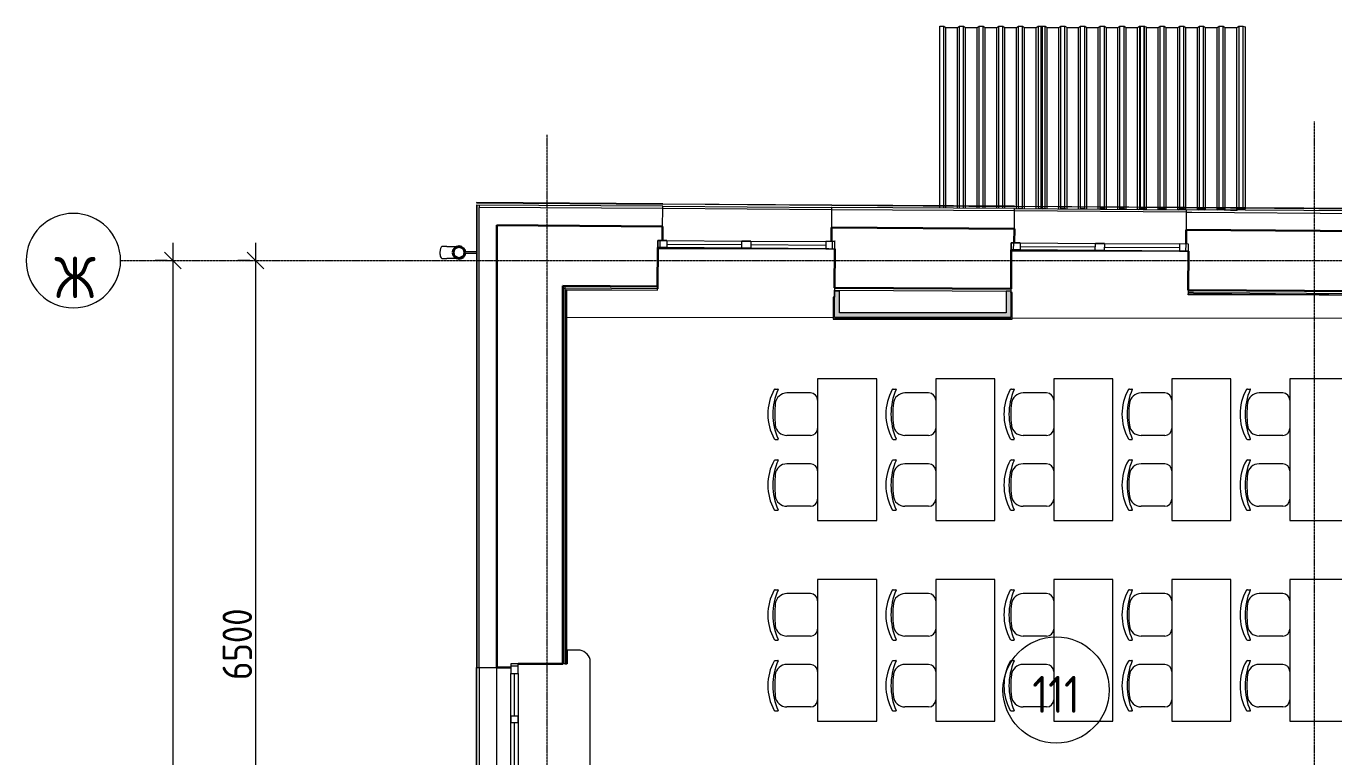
# Model space of a CAD drawing. Header units: millimetres. Extents: x -42533 to 645315, y 3457 to 82611.
# Drawn here: x 15834 to 26912, y 71316 to 77507 of the extents above; entities that cross this region are included whole.
import ezdxf

# ---------------------------------------------------------------- set-up
doc = ezdxf.new("R2010")
doc.units = ezdxf.units.MM
doc.linetypes.add('ADSK_Линия сетки', pattern=[25, 20, -2.5, 0, -2.5])
for name, color, linetype, lineweight in [('_ Окна', 7, 'Continuous', 9), ('Аннотация', 7, 'Continuous', 18), ('Обобщенные модели', 7, 'Continuous', 18), ('Окна', 7, 'Continuous', 9), ('Оси', 253, 'Continuous', 9), ('Перекрытие', 7, 'Continuous', 18), ('Размеры', 7, 'Continuous', 9), ('Стены внутренние', 7, 'Continuous', 18), ('Стены наружные', 7, 'Continuous', 18), ('Стены несущие', 7, 'Continuous', 30), ('Стены отделка', 7, 'Continuous', 30), ('Стены штриховка', 7, 'Continuous', 9), ('ТХ', 5, 'Continuous', 0), ('ШТРИХОВКА', 252, 'Continuous', 15)]:
    doc.layers.add(name, color=color, linetype=linetype, lineweight=lineweight)
doc.layers.add('Линии', color=7, linetype='Continuous', lineweight=9, true_color=0x00a600)
doc.layers.add('ЭОМ_Лотки рабочие', color=5, linetype='Continuous')
doc.styles.add('GOST Common', font='GOST_Common.ttf', dxfattribs={"width": 0.9, "height": 350})
doc.styles.add('GOST Common_1', font='GOST_Common.ttf', dxfattribs={"width": 0.9, "height": 250})
doc.dimstyles.new('ADSK_Основной_2_5_мм', dxfattribs={"dimscale": 304.8, "dimtxt": 251.428749, "dimasz": 0.463911, "dimexe": 0.492126, "dimexo": 0.492126, "dimgap": 0.098425, "dimtad": 1, "dimrnd": 0.01, "dimdsep": 46, "dimtxsty": 'GOST Common_1', "dimblk1": 'OBLIQUE', "dimblk2": 'OBLIQUE', "dimsah": 1, "dimcen": 0.09, "dimdle": 0.492126, "dimazin": 2, "dimtfac": 1, "dimtdec": 4, "dimtix": 1, "dimtmove": 0, "dimatfit": 3, "dimfxl": 1, "dimtvp": 1, "dimtolj": 1, "dimtzin": 0, "dimlwd": 20, "dimlwe": 20, "dimarcsym": 2})

# ---------------------------------------------------------------- blocks, each defined once
blk = doc.blocks.new('_Oblique')
at = {"color": 0, "linetype": 'ByBlock', "lineweight": -2}
blk.add_line((-0.5, -0.5), (0.5, 0.5), dxfattribs=at)
blk = doc.blocks.new('*D442')
at = {"layer": 'Defpoints', "color": 0, "transparency": 16777216}
for p in [(-9014, 43234), (-9114, 184), (-9014, 184)]:
    blk.add_point(p, dxfattribs=at)
at = {"layer": 'Размеры', "color": 0, "lineweight": 20, "transparency": 16777216}
for p, q in [((-9114, 43384), (-9114, 34)), ((-9164, 43234), (-9264, 43234)), ((-9164, 184), (-9264, 184))]:
    blk.add_line(p, q, dxfattribs=at)
at = {"layer": 'Размеры', "color": 0, "lineweight": 20, "transparency": 16777216, "xscale": 141.4, "yscale": 141.4, "zscale": 141.4}
for p, rotation in [((-9114, 43234), 90), ((-9114, 184), 270)]:
    blk.add_blockref('_Oblique', p, dxfattribs=dict(at, rotation=rotation))
at = {"layer": 'Размеры', "color": 0, "lineweight": 20, "transparency": 16777216, "insert": (-9269, 21709), "char_height": 250, "width": 971.62, "attachment_point": 5, "rotation": 90, "style": 'GOST Common_1'}
blk.add_mtext('\\A1;43050', dxfattribs=at)
blk = doc.blocks.new('*D443')
at = {"layer": 'Defpoints', "color": 0, "transparency": 16777216}
for p in [(-8314, 43234), (-8414, 36734), (-8314, 36734)]:
    blk.add_point(p, dxfattribs=at)
at = {"layer": 'Размеры', "color": 0, "lineweight": 20, "transparency": 16777216}
for p, q in [((-8414, 43384), (-8414, 36584)), ((-8464, 43234), (-8564, 43234)), ((-8464, 36734), (-8564, 36734))]:
    blk.add_line(p, q, dxfattribs=at)
at = {"layer": 'Размеры', "color": 0, "lineweight": 20, "transparency": 16777216, "xscale": 141.4, "yscale": 141.4, "zscale": 141.4}
for p, rotation in [((-8414, 43234), 90), ((-8414, 36734), 270)]:
    blk.add_blockref('_Oblique', p, dxfattribs=dict(at, rotation=rotation))
at = {"layer": 'Размеры', "color": 0, "lineweight": 20, "transparency": 16777216, "insert": (-8569, 39984), "char_height": 250, "width": 756.84, "attachment_point": 5, "rotation": 90, "style": 'GOST Common_1'}
blk.add_mtext('\\A1;6500', dxfattribs=at)
blk = doc.blocks.new('Стул ученич штабелир №5-7')
at = {"color": 0, "linetype": 'ByBlock', "lineweight": -2}
for p, q in [((-120, 0), (120, 0)), ((-120, 0), (120, 0)), ((-180, -60), (-180, -260)), ((-180, -60), (-180, -260)), ((180, -60), (180, -260)), ((180, -60), (180, -260)), ((-213, -359), (-213, -337)), ((-213, -359), (-213, -337)), ((214, -359), (214, -337)), ((214, -359), (214, -337))]:
    blk.add_line(p, q, dxfattribs=at)
for centre, radius, start, end in [((-120, -60), 60, 90, 180), ((-120, -60), 60, 90, 180), ((120, -60), 60, 0, 90), ((120, -60), 60, 0, 90), ((-80, -260), 100, 180, 264.2584), ((-80, -260), 100, 180, 264.2584), ((80, -260), 100, 275.7416, 0), ((80, -260), 100, 275.7416, 0), ((-210, -337), 3, 63.8978, 180), ((-210, -337), 3, 63.8978, 180), ((-203, -359), 10, 180, 238.0683), ((-203, -359), 10, 180, 238.0683), ((0, 142), 521, 246.3195, 293.6805), ((0, 142), 521, 246.3195, 293.6805), ((0, 9), 431, 240.9917, 299.0083), ((0, 9), 431, 240.9917, 299.0083), ((0, 436), 800, 263.247, 276.753), ((0, 436), 800, 263.247, 276.753), ((211, -337), 3, 0, 116.1022), ((211, -337), 3, 0, 116.1022), ((204, -359), 10, 301.9317, 0), ((204, -359), 10, 301.9317, 0)]:
    blk.add_arc(centre, radius, start, end, dxfattribs=at)
blk = doc.blocks.new('ТХ 1 этаж.')
at = {"layer": 'ТХ', "color": 252, "true_color": 0x939598}
for points in [[(3704, 39478), (3704, 40678), (3204, 40678), (3204, 39478)], [(4704, 39478), (4704, 40678), (4204, 40678), (4204, 39478)], [(5704, 39478), (5704, 40678), (5204, 40678), (5204, 39478)], [(6704, 39478), (6704, 40678), (6204, 40678), (6204, 39478)], [(7704, 39478), (7704, 40678), (7204, 40678), (7204, 39478)], [(3704, 37778), (3704, 38978), (3204, 38978), (3204, 37778)], [(4704, 37778), (4704, 38978), (4204, 38978), (4204, 37778)], [(5704, 37778), (5704, 38978), (5204, 38978), (5204, 37778)], [(6704, 37778), (6704, 38978), (6204, 38978), (6204, 37778)], [(7704, 37778), (7704, 38978), (7204, 38978), (7204, 37778)]]:
    blk.add_lwpolyline(points, close=True, dxfattribs=at)
at = {"layer": 'ТХ', "color": 252, "lineweight": 0, "true_color": 0x939598, "rotation": 270}
for p in [(3204, 40378), (4204, 40378), (5204, 40378), (6204, 40378), (7204, 40378), (3204, 39778), (4204, 39778), (5204, 39778), (6204, 39778), (7204, 39778), (3204, 38678), (4204, 38678), (5204, 38678), (6204, 38678), (7204, 38678), (3204, 38078), (4204, 38078), (5204, 38078), (6204, 38078), (7204, 38078)]:
    blk.add_blockref('Стул ученич штабелир №5-7', p, dxfattribs=at)
blk = doc.blocks.new('1 этаж')
at = {"layer": 'Стены внутренние'}
for points in [[(-3468.418, 42790.836), (-3468.418, 42973.807), (-3508.418, 42973.807), (-3508.418, 42790.836)], [(-2055.722, 42750.836), (-2015.722, 42750.836), (-2015.722, 42973.807), (-2055.722, 42973.807), (-2055.722, 42790.836)], [(-2055.722, 42750.836), (-2055.722, 42790.836), (-3508.418, 42790.836), (-3508.418, 42750.836), (-3013.281, 42750.836)]]:
    blk.add_hatch(color=8, dxfattribs=at).paths.add_polyline_path(points)
at = {"layer": '_ Окна', "color": 8, "lineweight": 18}
for p, q in [((-5006.627, 43344.461), (-5006.224, 43404.46)), ((-4930.629, 43343.951), (-5006.627, 43344.461)), ((-5006.224, 43404.46), (-4930.226, 43403.95)), ((-4930.226, 43403.95), (-4930.629, 43343.951)), ((-4294.643, 43339.68), (-4294.24, 43399.678)), ((-4218.645, 43339.169), (-4294.643, 43339.68)), ((-4294.24, 43399.678), (-4218.242, 43399.168)), ((-4218.242, 43399.168), (-4218.645, 43339.169)), ((-3582.256, 43394.897), (-3582.659, 43334.898)), ((-3582.659, 43334.898), (-3506.661, 43334.388)), ((-3506.258, 43394.386), (-3582.256, 43394.897)), ((-3506.661, 43334.388), (-3506.258, 43394.386)), ((-2012.099, 43324.35), (-2011.696, 43384.349)), ((-1936.101, 43323.84), (-2012.099, 43324.35)), ((-2011.696, 43384.349), (-1935.698, 43383.838)), ((-1935.698, 43383.838), (-1936.101, 43323.84)), ((-1300.115, 43319.568), (-1299.712, 43379.567)), ((-1224.117, 43319.058), (-1300.115, 43319.568)), ((-1299.712, 43379.567), (-1223.714, 43379.057)), ((-1223.714, 43379.057), (-1224.117, 43319.058)), ((-587.729, 43374.785), (-588.131, 43314.787)), ((-511.73, 43374.275), (-587.729, 43374.785)), ((-512.133, 43314.276), (-511.73, 43374.275)), ((-588.131, 43314.787), (-512.133, 43314.276)), ((-6190.587, 39816.818), (-6250.587, 39816.818)), ((-6250.587, 39816.818), (-6250.587, 39736.818)), ((-6190.587, 39736.818), (-6190.587, 39816.818)), ((-6250.587, 39736.818), (-6190.587, 39736.818)), ((-6250.587, 39376.818), (-6190.587, 39376.818)), ((-6250.587, 39316.818), (-6250.587, 39376.818)), ((-6190.587, 39376.818), (-6190.587, 39316.818)), ((-6190.587, 39316.818), (-6250.587, 39316.818))]:
    blk.add_line(p, q, dxfattribs=at)
at = {"layer": '_ Окна', "color": 8}
for p, q in [((-4986.627, 43344.327), (-4986.224, 43404.326)), ((-4930.427, 43373.95), (-4294.441, 43369.679)), ((-4218.443, 43369.169), (-3582.457, 43364.897)), ((-3526.66, 43334.522), (-3526.257, 43394.521)), ((-1992.1, 43324.216), (-1991.697, 43384.214)), ((-1935.9, 43353.839), (-1299.914, 43349.568)), ((-1223.916, 43349.057), (-587.93, 43344.786)), ((-532.133, 43314.411), (-531.73, 43374.409)), ((-6190.587, 39796.818), (-6250.587, 39796.818)), ((-6220.587, 39376.818), (-6220.587, 39736.818)), ((-6220.587, 38576.818), (-6220.587, 39316.818))]:
    blk.add_line(p, q, dxfattribs=at)
at = {"layer": 'Линии', "color": 8}
blk.add_circle((-1632.728, 39595.839), 450, dxfattribs=at)
at = {"layer": 'Обобщенные модели', "color": 8}
for p, q in [((-2618.799, 45220.316), (-2583.799, 45220.316)), ((-2618.799, 43698.433), (-2618.799, 45220.316)), ((-2583.799, 45220.316), (-2566.799, 45207.763)), ((-2583.799, 43698.198), (-2583.799, 45220.316)), ((-2566.799, 45207.763), (-2469.099, 45207.763)), ((-2566.799, 43698.083), (-2566.799, 45207.763)), ((-2469.099, 45207.763), (-2452.099, 45220.316)), ((-2469.099, 43697.427), (-2469.099, 45207.763)), ((-2452.099, 45220.316), (-2417.099, 45220.316)), ((-2452.099, 43697.313), (-2452.099, 45220.316)), ((-2417.099, 45220.316), (-2400.099, 45207.763)), ((-2417.099, 43697.078), (-2417.099, 45220.316)), ((-2400.099, 45207.763), (-2302.399, 45207.763)), ((-2400.099, 43696.964), (-2400.099, 45207.763)), ((-2302.399, 45207.763), (-2285.399, 45220.316)), ((-2302.399, 43696.308), (-2302.399, 45207.763)), ((-2285.399, 45220.316), (-2250.399, 45220.316)), ((-2285.399, 43696.193), (-2285.399, 45220.316)), ((-2250.399, 45220.316), (-2233.399, 45207.763)), ((-2250.399, 43695.958), (-2250.399, 45220.316)), ((-2233.399, 45207.763), (-2135.699, 45207.763)), ((-2233.399, 43695.844), (-2233.399, 45207.763)), ((-2135.699, 45207.763), (-2118.699, 45220.316)), ((-2135.699, 43695.188), (-2135.699, 45207.763)), ((-2118.699, 45220.316), (-2083.699, 45220.316)), ((-2118.699, 43695.074), (-2118.699, 45220.316)), ((-2083.699, 45220.316), (-2066.699, 45207.763)), ((-2083.699, 43694.839), (-2083.699, 45220.316)), ((-2066.699, 45207.763), (-1968.999, 45207.763)), ((-2066.699, 43694.725), (-2066.699, 45207.763)), ((-1968.999, 45207.763), (-1951.999, 45220.316)), ((-1968.999, 43694.069), (-1968.999, 45207.763)), ((-1951.999, 45220.316), (-1916.999, 45220.316)), ((-1951.999, 43693.954), (-1951.999, 45220.316)), ((-1916.999, 45220.316), (-1899.999, 45207.763)), ((-1916.999, 43693.719), (-1916.999, 45220.316)), ((-1899.999, 45207.763), (-1802.299, 45207.763)), ((-1899.999, 43693.605), (-1899.999, 45207.763)), ((-1802.299, 45207.763), (-1785.299, 45220.316)), ((-1802.299, 43692.949), (-1802.299, 45207.763)), ((-1785.299, 45220.316), (-1750.299, 45220.316)), ((-1785.299, 45220.316), (-1785.299, 43692.835)), ((-1758.799, 45220.316), (-1723.799, 45220.316)), ((-1758.799, 43692.657), (-1758.799, 45220.316)), ((-1750.299, 45220.316), (-1750.299, 43692.6)), ((-1723.799, 45220.316), (-1706.799, 45207.763)), ((-1723.799, 43692.422), (-1723.799, 45220.316)), ((-1706.799, 45207.763), (-1609.099, 45207.763)), ((-1706.799, 43692.308), (-1706.799, 45207.763)), ((-1609.099, 45207.763), (-1592.099, 45220.316)), ((-1609.099, 43691.651), (-1609.099, 45207.763)), ((-1592.099, 45220.316), (-1557.099, 45220.316)), ((-1592.099, 43691.537), (-1592.099, 45220.316)), ((-1557.099, 45220.316), (-1540.099, 45207.763)), ((-1557.099, 43691.302), (-1557.099, 45220.316)), ((-1540.099, 45207.763), (-1442.399, 45207.763)), ((-1540.099, 43691.188), (-1540.099, 45207.763)), ((-1442.399, 45207.763), (-1425.399, 45220.316)), ((-1442.399, 43690.532), (-1442.399, 45207.763)), ((-1425.399, 45220.316), (-1390.399, 45220.316)), ((-1425.399, 43690.418), (-1425.399, 45220.316)), ((-1390.399, 45220.316), (-1373.399, 45207.763)), ((-1390.399, 43690.183), (-1390.399, 45220.316)), ((-1373.399, 45207.763), (-1275.699, 45207.763)), ((-1373.399, 43690.068), (-1373.399, 45207.763)), ((-1275.699, 45207.763), (-1258.699, 45220.316)), ((-1275.699, 43689.412), (-1275.699, 45207.763)), ((-1258.699, 45220.316), (-1223.699, 45220.316)), ((-1258.699, 43689.298), (-1258.699, 45220.316)), ((-1223.699, 45220.316), (-1206.699, 45207.763)), ((-1223.699, 43689.063), (-1223.699, 45220.316)), ((-1206.699, 45207.763), (-1108.999, 45207.763)), ((-1206.699, 43688.949), (-1206.699, 45207.763)), ((-1108.999, 45207.763), (-1091.999, 45220.316)), ((-1108.999, 43688.293), (-1108.999, 45207.763)), ((-1091.999, 45220.316), (-1056.999, 45220.316)), ((-1091.999, 43688.179), (-1091.999, 45220.316)), ((-1056.999, 45220.316), (-1039.999, 45207.763)), ((-1056.999, 43687.944), (-1056.999, 45220.316)), ((-1039.999, 45207.763), (-942.299, 45207.763)), ((-1039.999, 43687.829), (-1039.999, 45207.763)), ((-942.299, 45207.763), (-925.299, 45220.316)), ((-942.299, 43687.173), (-942.299, 45207.763)), ((-925.299, 45220.316), (-890.299, 45220.316)), ((-925.299, 45220.316), (-925.299, 43687.059)), ((-918.799, 45220.316), (-883.799, 45220.316)), ((-918.799, 43687.015), (-918.799, 45220.316)), ((-890.299, 45220.316), (-890.299, 43686.824)), ((-883.799, 45220.316), (-880.291, 45217.726)), ((-883.799, 43686.78), (-883.799, 45220.316)), ((-880.291, 45217.726), (-870.299, 45215.14)), ((-870.299, 45215.14), (-870.299, 43686.69)), ((-870.299, 45210.348), (-866.799, 45207.763)), ((-866.799, 45207.763), (-769.099, 45207.763)), ((-866.799, 43686.666), (-866.799, 45207.763)), ((-769.099, 45207.763), (-752.099, 45220.316)), ((-769.099, 43686.01), (-769.099, 45207.763)), ((-752.099, 45220.316), (-717.099, 45220.316)), ((-752.099, 43685.896), (-752.099, 45220.316)), ((-717.099, 45220.316), (-700.099, 45207.763)), ((-717.099, 43685.661), (-717.099, 45220.316)), ((-700.099, 45207.763), (-602.399, 45207.763)), ((-700.099, 43685.547), (-700.099, 45207.763)), ((-602.399, 45207.763), (-585.399, 45220.316)), ((-602.399, 43684.89), (-602.399, 45207.763)), ((-585.399, 45220.316), (-550.399, 45220.316)), ((-585.399, 43684.776), (-585.399, 45220.316)), ((-550.399, 45220.316), (-533.399, 45207.763)), ((-550.399, 43684.541), (-550.399, 45220.316)), ((-533.399, 45207.763), (-435.699, 45207.763)), ((-533.399, 43684.427), (-533.399, 45207.763)), ((-435.699, 45207.763), (-418.699, 45220.316)), ((-435.699, 43683.771), (-435.699, 45207.763)), ((-418.699, 45220.316), (-383.699, 45220.316)), ((-418.699, 43683.657), (-418.699, 45220.316)), ((-383.699, 45220.316), (-366.699, 45207.763)), ((-383.699, 43683.422), (-383.699, 45220.316)), ((-366.699, 45207.763), (-268.999, 45207.763)), ((-366.699, 43683.307), (-366.699, 45207.763)), ((-268.999, 45207.763), (-251.999, 45220.316)), ((-268.999, 43682.651), (-268.999, 45207.763)), ((-251.999, 45220.316), (-216.999, 45220.316)), ((-251.999, 43682.537), (-251.999, 45220.316)), ((-216.999, 45220.316), (-199.999, 45207.763)), ((-216.999, 43682.302), (-216.999, 45220.316)), ((-199.999, 45207.763), (-102.299, 45207.763)), ((-199.999, 43682.188), (-199.999, 45207.763)), ((-102.299, 45207.763), (-85.299, 45220.316)), ((-102.299, 43681.532), (-102.299, 45207.763)), ((-85.299, 45220.316), (-50.299, 45220.316)), ((-85.299, 45220.316), (-85.299, 43681.418)), ((-50.299, 45220.316), (-30.299, 45215.14)), ((-50.299, 45220.316), (-50.299, 43681.183)), ((-30.299, 45215.14), (-30.299, 43681.048)), ((-2618.799, 43678.433), (-2618.799, 43697.433)), ((-2583.799, 43678.198), (-2583.799, 43697.197)), ((-2566.799, 43678.083), (-2566.799, 43697.083)), ((-2469.099, 43677.427), (-2469.099, 43696.427)), ((-2452.099, 43677.313), (-2452.099, 43696.313)), ((-2417.099, 43677.078), (-2417.099, 43696.078)), ((-2400.099, 43676.964), (-2400.099, 43695.964)), ((-2302.399, 43676.308), (-2302.399, 43695.512)), ((-2285.399, 43676.193), (-2285.399, 43695.387)), ((-2250.399, 43675.958), (-2250.399, 43695.13)), ((-2233.399, 43675.844), (-2233.399, 43695.004)), ((-2135.699, 43675.188), (-2135.699, 43694.285)), ((-2118.699, 43675.074), (-2118.699, 43694.16)), ((-2083.699, 43674.839), (-2083.699, 43693.902)), ((-2066.699, 43674.725), (-2066.699, 43693.777)), ((-1968.999, 43674.069), (-1968.999, 43693.069)), ((-1951.999, 43674.835), (-1953.181, 43673.962)), ((-1951.999, 43674.835), (-1951.999, 43692.954)), ((-1916.999, 43674.835), (-1951.999, 43674.835)), ((-1950.936, 43674.447), (-1918.063, 43674.447)), ((-1916.999, 43674.835), (-1916.999, 43692.719)), ((-1915.475, 43673.709), (-1916.999, 43674.835)), ((-1899.999, 43673.605), (-1899.999, 43692.605)), ((-1802.299, 43672.949), (-1802.299, 43691.949)), ((-1785.299, 43674.835), (-1787.984, 43672.853)), ((-1786.408, 43672.842), (-1784.236, 43674.447)), ((-1785.299, 43691.835), (-1785.299, 43674.835)), ((-1750.299, 43674.835), (-1785.299, 43674.835)), ((-1784.236, 43674.447), (-1750.921, 43674.447)), ((-1758.799, 43674.835), (-1758.799, 43691.657)), ((-1758.799, 43674.835), (-1758.799, 43674.447)), ((-1723.799, 43674.835), (-1758.799, 43674.835)), ((-1758.799, 43674.447), (-1724.863, 43674.447)), ((-1750.921, 43674.447), (-1743.612, 43672.555)), ((-1750.299, 43691.6), (-1750.299, 43674.835)), ((-1741.434, 43672.54), (-1750.299, 43674.835)), ((-1730.299, 43674.509), (-1730.299, 43672.465)), ((-1724.863, 43674.447), (-1722.106, 43672.41)), ((-1723.799, 43674.835), (-1723.799, 43691.422)), ((-1720.501, 43672.4), (-1723.799, 43674.835)), ((-1706.799, 43672.308), (-1706.799, 43691.308)), ((-1609.099, 43671.651), (-1609.099, 43690.651)), ((-1592.099, 43674.835), (-1596.525, 43671.567)), ((-1594.95, 43671.556), (-1591.036, 43674.447)), ((-1592.099, 43674.835), (-1592.099, 43690.537)), ((-1557.099, 43674.835), (-1592.099, 43674.835)), ((-1591.036, 43674.447), (-1558.163, 43674.447)), ((-1558.163, 43674.447), (-1553.875, 43671.281)), ((-1557.099, 43674.835), (-1557.099, 43690.302)), ((-1552.271, 43671.27), (-1557.099, 43674.835)), ((-1540.099, 43671.188), (-1540.099, 43690.188)), ((-1442.399, 43670.532), (-1442.399, 43689.532)), ((-1425.399, 43674.835), (-1431.328, 43670.458)), ((-1429.752, 43670.447), (-1424.336, 43674.447)), ((-1425.399, 43674.835), (-1425.399, 43689.418)), ((-1390.399, 43674.835), (-1425.399, 43674.835)), ((-1424.336, 43674.447), (-1391.463, 43674.447)), ((-1391.463, 43674.447), (-1385.645, 43670.151)), ((-1390.399, 43674.835), (-1390.399, 43689.183)), ((-1384.041, 43670.14), (-1390.399, 43674.835)), ((-1373.399, 43670.068), (-1373.399, 43689.068)), ((-1275.699, 43669.412), (-1275.699, 43688.412)), ((-1258.699, 43674.835), (-1266.13, 43669.348)), ((-1264.555, 43669.337), (-1257.636, 43674.447)), ((-1258.699, 43674.835), (-1258.699, 43688.298)), ((-1223.699, 43674.835), (-1258.699, 43674.835)), ((-1257.636, 43674.447), (-1224.763, 43674.447)), ((-1224.763, 43674.447), (-1217.415, 43669.021)), ((-1223.699, 43674.835), (-1223.699, 43688.063)), ((-1215.811, 43669.01), (-1223.699, 43674.835)), ((-1206.699, 43668.949), (-1206.699, 43687.949)), ((-1108.999, 43668.293), (-1108.999, 43687.293)), ((-1091.999, 43674.835), (-1100.933, 43668.239)), ((-1099.357, 43668.228), (-1090.936, 43674.447)), ((-1091.999, 43674.835), (-1091.999, 43687.179)), ((-1056.999, 43674.835), (-1091.999, 43674.835)), ((-1090.936, 43674.447), (-1058.063, 43674.447)), ((-1058.063, 43674.447), (-1049.185, 43667.891)), ((-1056.999, 43674.835), (-1056.999, 43686.944)), ((-1047.581, 43667.88), (-1056.999, 43674.835)), ((-1039.999, 43667.829), (-1039.999, 43686.829)), ((-942.299, 43667.173), (-942.299, 43686.173)), ((-925.299, 43674.835), (-935.735, 43667.129)), ((-934.16, 43667.119), (-924.236, 43674.447)), ((-925.299, 43686.059), (-925.299, 43674.835)), ((-890.299, 43674.835), (-925.299, 43674.835)), ((-924.236, 43674.447), (-890.921, 43674.447)), ((-918.799, 43674.835), (-918.799, 43686.015)), ((-918.799, 43674.835), (-918.799, 43674.447)), ((-883.799, 43674.835), (-918.799, 43674.835)), ((-918.799, 43674.447), (-884.863, 43674.447)), ((-890.921, 43674.447), (-871.36, 43669.384)), ((-890.299, 43685.824), (-890.299, 43674.835)), ((-870.299, 43669.658), (-890.299, 43674.835)), ((-884.863, 43674.447), (-874.395, 43666.717)), ((-883.799, 43674.835), (-883.799, 43685.78)), ((-872.791, 43666.706), (-883.799, 43674.835)), ((-871.36, 43669.384), (-870.299, 43669.658)), ((-870.299, 43685.69), (-870.299, 43669.658)), ((-866.799, 43666.666), (-866.799, 43685.666)), ((-769.099, 43666.01), (-769.099, 43685.01)), ((-752.099, 43674.835), (-764.096, 43665.976)), ((-762.521, 43665.966), (-751.036, 43674.447)), ((-752.099, 43674.835), (-752.099, 43684.896)), ((-717.099, 43674.835), (-752.099, 43674.835)), ((-751.036, 43674.447), (-718.163, 43674.447)), ((-718.163, 43674.447), (-706.165, 43665.587)), ((-717.099, 43674.835), (-717.099, 43684.661)), ((-704.561, 43665.577), (-717.099, 43674.835)), ((-700.099, 43665.547), (-700.099, 43684.547)), ((-602.399, 43664.89), (-602.399, 43683.89)), ((-585.399, 43674.835), (-598.899, 43664.867)), ((-597.324, 43664.856), (-584.336, 43674.447)), ((-585.399, 43674.835), (-585.399, 43683.776)), ((-550.399, 43674.835), (-585.399, 43674.835)), ((-584.336, 43674.447), (-551.463, 43674.447)), ((-551.463, 43674.447), (-537.78, 43664.343)), ((-550.399, 43674.835), (-550.399, 43683.541)), ((-536.206, 43664.355), (-550.399, 43674.835)), ((-533.399, 43664.376), (-533.399, 43683.427)), ((-435.699, 43663.771), (-435.699, 43682.834)), ((-418.699, 43674.835), (-433.701, 43663.757)), ((-432.126, 43663.747), (-417.636, 43674.447)), ((-418.699, 43674.835), (-418.699, 43682.731)), ((-383.699, 43674.835), (-418.699, 43674.835)), ((-417.636, 43674.447), (-384.763, 43674.447)), ((-384.763, 43674.447), (-369.705, 43663.328)), ((-383.699, 43674.835), (-383.699, 43682.519)), ((-368.101, 43663.317), (-383.699, 43674.835)), ((-366.699, 43663.307), (-366.699, 43682.416)), ((-268.999, 43662.651), (-268.999, 43681.824)), ((-251.999, 43674.835), (-268.504, 43662.648)), ((-266.929, 43662.637), (-250.936, 43674.447)), ((-251.999, 43674.835), (-251.999, 43681.721)), ((-216.999, 43674.835), (-251.999, 43674.835)), ((-250.936, 43674.447), (-218.063, 43674.447)), ((-218.063, 43674.447), (-201.475, 43662.198)), ((-216.999, 43674.835), (-216.999, 43681.509)), ((-199.999, 43662.282), (-216.999, 43674.835)), ((-199.999, 43662.282), (-199.999, 43681.406)), ((-102.299, 43662.282), (-199.999, 43662.282)), ((-156.213, 43661.894), (-101.236, 43661.894)), ((-102.299, 43662.282), (-102.299, 43680.532)), ((-85.299, 43674.835), (-102.299, 43662.282)), ((-101.236, 43661.894), (-84.236, 43674.447)), ((-85.299, 43680.418), (-85.299, 43674.835)), ((-50.299, 43674.835), (-85.299, 43674.835)), ((-84.236, 43674.447), (-50.921, 43674.447)), ((-50.921, 43674.447), (-31.36, 43669.384)), ((-50.299, 43680.183), (-50.299, 43674.835)), ((-30.299, 43669.658), (-50.299, 43674.835)), ((-31.36, 43669.384), (-30.299, 43669.658)), ((-30.299, 43680.048), (-30.299, 43669.658)), ((-6794.235, 43352.334), (-6836.739, 43352.334)), ((-6836.739, 43252.334), (-6794.235, 43252.334)), ((-6540.587, 43307.334), (-6639.728, 43307.334)), ((-6639.728, 43297.334), (-6540.587, 43297.334))]:
    blk.add_line(p, q, dxfattribs=at)
at = {"layer": 'Обобщенные модели', "color": 8, "flags": 128}
for points in [[(-6794.235, 43352.334), (-6788.567, 43352.334), (-6782.982, 43352.334), (-6777.49, 43352.334), (-6772.099, 43352.334), (-6766.817, 43352.334), (-6761.653, 43352.334), (-6756.615, 43352.334), (-6751.712, 43352.334), (-6746.951, 43352.334), (-6742.34, 43352.334), (-6737.886, 43352.334), (-6733.596, 43352.334), (-6729.477, 43352.334), (-6725.536, 43352.334), (-6721.78, 43352.334), (-6718.213, 43352.334), (-6714.842, 43352.334), (-6711.672, 43352.334), (-6708.709, 43352.334), (-6705.956, 43352.334), (-6703.604, 43352.334)], [(-6703.604, 43252.334), (-6704.874, 43252.334), (-6707.538, 43252.334), (-6710.414, 43252.334), (-6713.499, 43252.334), (-6716.787, 43252.334), (-6720.273, 43252.334), (-6723.951, 43252.334), (-6727.816, 43252.334), (-6731.862, 43252.334), (-6736.081, 43252.334), (-6740.468, 43252.334), (-6745.014, 43252.334), (-6749.714, 43252.334), (-6754.559, 43252.334), (-6759.542, 43252.334), (-6764.654, 43252.334), (-6769.888, 43252.334), (-6775.235, 43252.334), (-6780.686, 43252.334), (-6786.233, 43252.334), (-6791.868, 43252.334), (-6794.235, 43252.334)]]:
    blk.add_lwpolyline(points, dxfattribs=at)
at = {"layer": 'Обобщенные модели', "color": 8}
for start, end in [(0, 180), (180, 0)]:
    blk.add_arc((-6690.587, 43302.334), 52, start, end, dxfattribs=at)
at = {"layer": 'Обобщенные модели', "color": 8, "lineweight": 40}
for start, end in [(0, 180), (180, 0)]:
    blk.add_arc((-6690.587, 43302.334), 50, start, end, dxfattribs=at)
at = {"layer": 'Обобщенные модели', "color": 8}
for start_param, end_param in [(3.141592654, 4.71238898), (4.71238898, 6.283185307)]:
    blk.add_ellipse((-6836.739, 43302.334), major_axis=(0, -50), ratio=0.309016994, start_param=start_param, end_param=end_param, dxfattribs=at)
at = {"layer": 'Окна', "color": 8}
for p, q in [((-5006.224, 43404.46), (-5006.627, 43344.461)), ((-5006.627, 43344.461), (-4930.629, 43343.951)), ((-4930.226, 43403.95), (-5006.224, 43404.46)), ((-4294.643, 43339.68), (-4930.629, 43343.951)), ((-4930.226, 43403.95), (-4294.24, 43399.678)), ((-4294.643, 43339.68), (-4218.645, 43339.169)), ((-4218.242, 43399.168), (-4294.24, 43399.678)), ((-3582.659, 43334.898), (-4218.645, 43339.169)), ((-4218.242, 43399.168), (-3582.256, 43394.897)), ((-3582.659, 43334.898), (-3506.661, 43334.388)), ((-3506.258, 43394.386), (-3582.256, 43394.897)), ((-3506.661, 43334.388), (-3506.258, 43394.386)), ((-2011.696, 43384.349), (-2012.099, 43324.35)), ((-2012.099, 43324.35), (-1936.101, 43323.84)), ((-1935.698, 43383.838), (-2011.696, 43384.349)), ((-1300.115, 43319.568), (-1936.101, 43323.84)), ((-1935.698, 43383.838), (-1299.712, 43379.567)), ((-1300.115, 43319.568), (-1224.117, 43319.058)), ((-1223.714, 43379.057), (-1299.712, 43379.567)), ((-588.131, 43314.787), (-1224.117, 43319.058)), ((-1223.714, 43379.057), (-587.729, 43374.785)), ((-511.73, 43374.275), (-587.729, 43374.785)), ((-512.133, 43314.276), (-511.73, 43374.275)), ((-588.131, 43314.787), (-512.133, 43314.276)), ((-6250.587, 39816.818), (-6250.587, 39736.818)), ((-6190.587, 39816.818), (-6250.587, 39816.818)), ((-6190.587, 39736.818), (-6190.587, 39816.818)), ((-6250.587, 39376.818), (-6250.587, 39736.818)), ((-6190.587, 39736.818), (-6190.587, 39376.818)), ((-6250.587, 39376.818), (-6250.587, 39316.818)), ((-6190.587, 39316.818), (-6190.587, 39376.818)), ((-6250.587, 38576.818), (-6250.587, 39316.818)), ((-6190.587, 39316.818), (-6190.587, 38576.818))]:
    blk.add_line(p, q, dxfattribs=at)
at = {"layer": 'Оси', "color": 8, "linetype": 'ADSK_Линия сетки'}
for p, q in [((556.766, -4162.595), (556.766, 44411.9)), ((-5943.234, -4162.595), (-5943.234, 44298.966)), ((-9557.528, 43233.902), (56672.201, 43233.902))]:
    blk.add_line(p, q, dxfattribs=at)
at = {"layer": 'Оси', "color": 8, "lineweight": 20}
for start, end in [(90, 270), (270, 90)]:
    blk.add_arc((-9957.528, 43233.902), 400, start, end, dxfattribs=at)
at = {"layer": 'Перекрытие', "color": 8}
for p, q in [((-5005.587, 43334.729), (-5005.587, 42994.966)), ((-3557.506, 43334.729), (-5005.587, 43334.729)), ((-514.174, 43313.807), (-2012.17, 43313.807)), ((-514.174, 43010.385), (-514.174, 43313.807)), ((-5005.587, 42994.966), (-5008.974, 42994.966)), ((-2014.174, 43015.422), (-2014.174, 43004.333)), ((-514.174, 42944.282), (-514.174, 42952.282)), ((677.04, 42944.282), (-514.174, 42944.282)), ((-5778.734, 42754.289), (-3520.41, 42751.153)), ((-3292.16, 42750.836), (-3034.667, 42750.479)), ((-2003.722, 42749.047), (2453.041, 42742.858)), ((-5683.468, 39933.448), (-5775.279, 39933.448)), ((-5775.279, 39933.448), (-5775.279, 39816.818)), ((-5790.587, 39816.818), (-5810.587, 39816.818)), ((-5775.279, 39816.818), (-5778.587, 39816.818)), ((-5579.067, 38058.831), (-5579.067, 39854.706))]:
    blk.add_line(p, q, dxfattribs=at)
blk.add_arc((-5683.468, 39824.867), 108.581, 15.950325, 90, dxfattribs=at)
at = {"layer": 'Стены внутренние', "color": 8}
for p, q in [((-74.824, 43674.554), (-74.824, 43661.347)), ((-6370.587, 38111.818), (-6370.587, 39786.818))]:
    blk.add_line(p, q, dxfattribs=at)
at = {"layer": 'Стены наружные', "color": 8}
for p, q in [((-3534.444, 43664.582), (-4964.412, 43674.185)), ((-4964.277, 43694.185), (-3534.309, 43684.581)), ((-3533.182, 43703.574), (-4963.15, 43713.177)), ((-4963.143, 43714.177), (-3533.175, 43704.574)), ((-531.326, 43683.413), (-1985.551, 43693.18)), ((-1985.544, 43694.18), (-531.319, 43684.413)), ((-529.916, 43644.403), (-1984.884, 43654.175)), ((-1984.749, 43674.174), (-529.782, 43664.403)), ((-54.824, 43674.447), (-54.824, 43661.213)), ((-6541.587, 38111.818), (-6541.587, 39786.818)), ((-6540.587, 39786.818), (-6541.587, 39786.818)), ((-6540.587, 38111.818), (-6540.587, 39786.818)), ((-6520.587, 39786.818), (-6520.587, 38111.818))]:
    blk.add_line(p, q, dxfattribs=at)
at = {"layer": 'Стены несущие', "color": 8}
for p, q in [((-6370.587, 43533.626), (-4965.419, 43524.189)), ((-6370.587, 39786.818), (-6370.587, 43533.626)), ((-4966.225, 43404.191), (-4965.419, 43524.189)), ((-3535.451, 43514.585), (-3536.257, 43394.588)), ((-3535.451, 43514.585), (-1985.891, 43504.178)), ((-1986.697, 43384.181), (-1985.891, 43504.178)), ((-530.924, 43494.407), (-531.73, 43374.409)), ((-530.924, 43494.407), (983.915, 43484.233)), ((-5008.843, 43014.469), (-5006.627, 43344.461)), ((-3506.661, 43334.388), (-3508.877, 43004.395)), ((-3506.258, 43394.386), (-3506.258, 43394.386)), ((-3504.258, 43394.373), (-3506.258, 43394.386)), ((-2014.316, 42994.358), (-2012.099, 43324.35)), ((-512.133, 43314.276), (-514.349, 42984.284)), ((-5008.843, 43014.469), (-5810.587, 43019.853)), ((-5810.587, 39816.818), (-5810.587, 43019.853)), ((-2014.316, 42994.358), (-3508.877, 43004.395)), ((965.49, 42974.345), (-514.349, 42984.284)), ((-6370.587, 39786.818), (-6250.587, 39786.818)), ((-6190.587, 39816.818), (-5810.587, 39816.818))]:
    blk.add_line(p, q, dxfattribs=at)
at = {"layer": 'Стены отделка', "color": 8, "lineweight": 9}
for p, q in [((-6541.73, 43724.779), (-6541.737, 43723.779)), ((-6541.737, 43723.779), (-4963.15, 43713.177)), ((-4963.143, 43714.177), (-6541.73, 43724.779)), ((-6541.587, 43704.771), (-6541.587, 39786.818)), ((-6540.587, 43704.771), (-6541.587, 43704.771)), ((-4964.277, 43694.185), (-6540.587, 43704.771)), ((-6540.587, 43704.771), (-6540.587, 39786.818)), ((-6520.587, 39786.818), (-6520.587, 43684.636)), ((-4964.412, 43674.185), (-6520.587, 43684.636)), ((-4965.419, 43524.189), (-4964.412, 43674.185)), ((-4964.412, 43674.185), (-4964.277, 43694.185)), ((-4963.15, 43713.177), (-4963.143, 43714.177)), ((-3534.309, 43684.581), (-3535.451, 43514.585)), ((-1984.884, 43654.175), (-3534.444, 43664.582)), ((-3532.309, 43684.568), (-3534.309, 43684.581)), ((-3533.175, 43704.574), (-3533.182, 43703.574)), ((-3533.182, 43703.574), (-1985.551, 43693.18)), ((-1985.544, 43694.18), (-3533.175, 43704.574)), ((-1984.749, 43674.174), (-3532.309, 43684.568)), ((-1985.891, 43504.178), (-1984.884, 43654.175)), ((-1985.551, 43693.18), (-1985.544, 43694.18)), ((-1984.884, 43654.175), (-1984.749, 43674.174)), ((-1984.884, 43654.175), (-1984.884, 43654.175)), ((-531.319, 43684.413), (-531.326, 43683.413)), ((-531.326, 43683.413), (984.803, 43673.231)), ((984.81, 43674.231), (-531.319, 43684.413)), ((-529.782, 43664.403), (-529.916, 43644.403)), ((985.057, 43654.229), (-529.782, 43664.403)), ((-529.916, 43644.403), (-530.924, 43494.407)), ((-529.916, 43644.403), (-482.509, 43644.085)), ((-482.509, 43644.085), (984.922, 43634.23)), ((-6370.587, 43533.626), (-6370.587, 43533.626)), ((-3535.451, 43514.585), (-3535.451, 43514.585)), ((-5810.587, 43019.853), (-5810.721, 42999.854)), ((-5810.721, 42999.854), (-5790.587, 42999.718)), ((-5790.587, 43019.853), (-5810.587, 43019.853)), ((-5790.587, 42989.718), (-5790.587, 43019.853)), ((-5778.587, 39816.818), (-5778.587, 42987.638)), ((-5778.587, 42987.638), (-5009.058, 42982.469)), ((-5009.058, 42982.469), (-5008.977, 42994.469)), ((-5008.977, 42994.469), (-5008.843, 43014.469)), ((-3509.011, 42984.395), (-3509.414, 42924.397)), ((-3508.877, 43004.395), (-3509.011, 42984.395)), ((-3509.011, 42984.395), (-2014.45, 42974.358)), ((-3508.877, 43004.395), (-3508.877, 43004.395)), ((-3508.418, 42750.479), (-3508.418, 42984.391)), ((-2014.45, 42974.358), (-2014.316, 42994.358)), ((-514.349, 42984.284), (-514.564, 42952.284)), ((-514.349, 42984.284), (-514.349, 42984.284)), ((-3520.418, 42924.471), (-3520.418, 42740.479)), ((-3509.414, 42924.397), (-3520.418, 42924.471)), ((-3468.418, 42973.807), (-3508.418, 42973.807)), ((-3468.418, 42790.836), (-3468.418, 42973.807)), ((-2055.722, 42973.807), (-2055.722, 42790.836)), ((-2015.722, 42973.807), (-2055.722, 42973.807)), ((-2015.722, 42974.367), (-2015.722, 42750.479)), ((-2014.53, 42962.358), (-2014.45, 42974.358)), ((-2003.722, 42962.286), (-2014.53, 42962.358)), ((-2003.722, 42740.479), (-2003.722, 42962.286)), ((-514.564, 42952.284), (965.275, 42942.346)), ((-467.076, 42963.966), (-514.484, 42964.284)), ((-2055.722, 42790.836), (-3468.418, 42790.836)), ((-3518.418, 42738.479), (-2005.722, 42738.479)), ((-3508.418, 42750.836), (-2015.722, 42750.836)), ((-2015.722, 42750.479), (-3508.418, 42750.479)), ((-6540.587, 39786.818), (-6370.587, 39786.818)), ((-6370.587, 39786.818), (-6370.587, 39786.818)), ((-5810.587, 39816.818), (-5810.587, 39816.818)), ((-5790.587, 39817.818), (-5790.587, 39816.818)), ((-5790.587, 39816.818), (-5778.587, 39816.818))]:
    blk.add_line(p, q, dxfattribs=at)
at = {"layer": 'Стены штриховка', "color": 8}
for p, q in [((-6520.587, 43704.637), (-6520.587, 43684.636)), ((-5008.977, 42994.469), (-5790.587, 42999.718)), ((-5790.587, 39817.818), (-5790.587, 42989.718)), ((-5780.587, 39816.818), (-5780.587, 42989.651)), ((-5780.587, 42989.651), (-5009.045, 42984.469)), ((-5008.977, 42994.469), (-5008.977, 42994.469)), ((-3518.418, 42738.479), (-3518.418, 42924.457)), ((-2005.722, 42738.479), (-2005.722, 42962.299)), ((-514.551, 42954.284), (965.289, 42944.346)), ((-467.076, 42963.966), (965.356, 42954.346)), ((-3520.418, 42740.479), (-2003.722, 42740.479)), ((-3520.418, 42740.479), (-3520.418, 42738.479)), ((-3520.418, 42738.479), (-3518.418, 42738.479)), ((-2005.722, 42738.479), (-2003.722, 42738.479)), ((-2003.722, 42738.479), (-2003.722, 42740.479))]:
    blk.add_line(p, q, dxfattribs=at)
at = {"layer": 'ЭОМ_Лотки рабочие'}
blk.add_blockref('ТХ 1 этаж.', (-6856.492, 1554.379), dxfattribs=at)
at = {"layer": 'Аннотация', "color": 8, "lineweight": 9, "insert": (-1632.728, 39558.891), "char_height": 312.5, "width": 520.21112, "attachment_point": 5, "line_spacing_factor": 1.022766, "style": 'GOST Common'}
blk.add_mtext('111', dxfattribs=at)
at = {"layer": 'Оси', "color": 8, "insert": (-9943.051, 43091.051), "char_height": 350, "width": 327.6, "attachment_point": 5, "line_spacing_factor": 1.022766, "style": 'GOST Common'}
blk.add_mtext('\\pxqc,t0.25714,0.51429,0.77143,1.02857,1.28571,1.54286,1.8,2.05714,2.31429,2.57143,2.82857,3.08571,3.34286,3.6,3.85714,4.11429,4.37143,4.62857,4.88571,5.14286,5.4,5.65714,5.91429,6.17143,6.42857,6.68571,6.94286,7.2,7.45714,7.71429,7.97143,8.22857;{Ж}', dxfattribs=at)
at = {"layer": 'Размеры', "color": 8, "lineweight": 20}
for base, p1, p2, override, picture, middle in [((-9113.853, 183.902), (-9013.868, 43233.902), (-9013.868, 183.902), {"dimpost": '<>', "dimfxl": 43050}, '*D442', (-9268.853, 21708.902)), ((-8413.853, 36733.902), (-8313.868, 43233.902), (-8313.868, 36733.902), {"dimpost": '<>', "dimfxl": 6500}, '*D443', (-8568.853, 39983.902))]:
    dim = blk.add_linear_dim(base=base, p1=p1, p2=p2, angle=90, dimstyle='ADSK_Основной_2_5_мм', override=override, dxfattribs=at)
    dim.commit()
    dim.dimension.update_dxf_attribs({"geometry": picture, "text_midpoint": middle})

msp = doc.modelspace()

# ---------------------------------------------------------------- block references
at = {"layer": 'ШТРИХОВКА'}
msp.add_blockref('1 этаж', (26191.6, 32286.7), dxfattribs=at)

doc.saveas('drawing.dxf')
